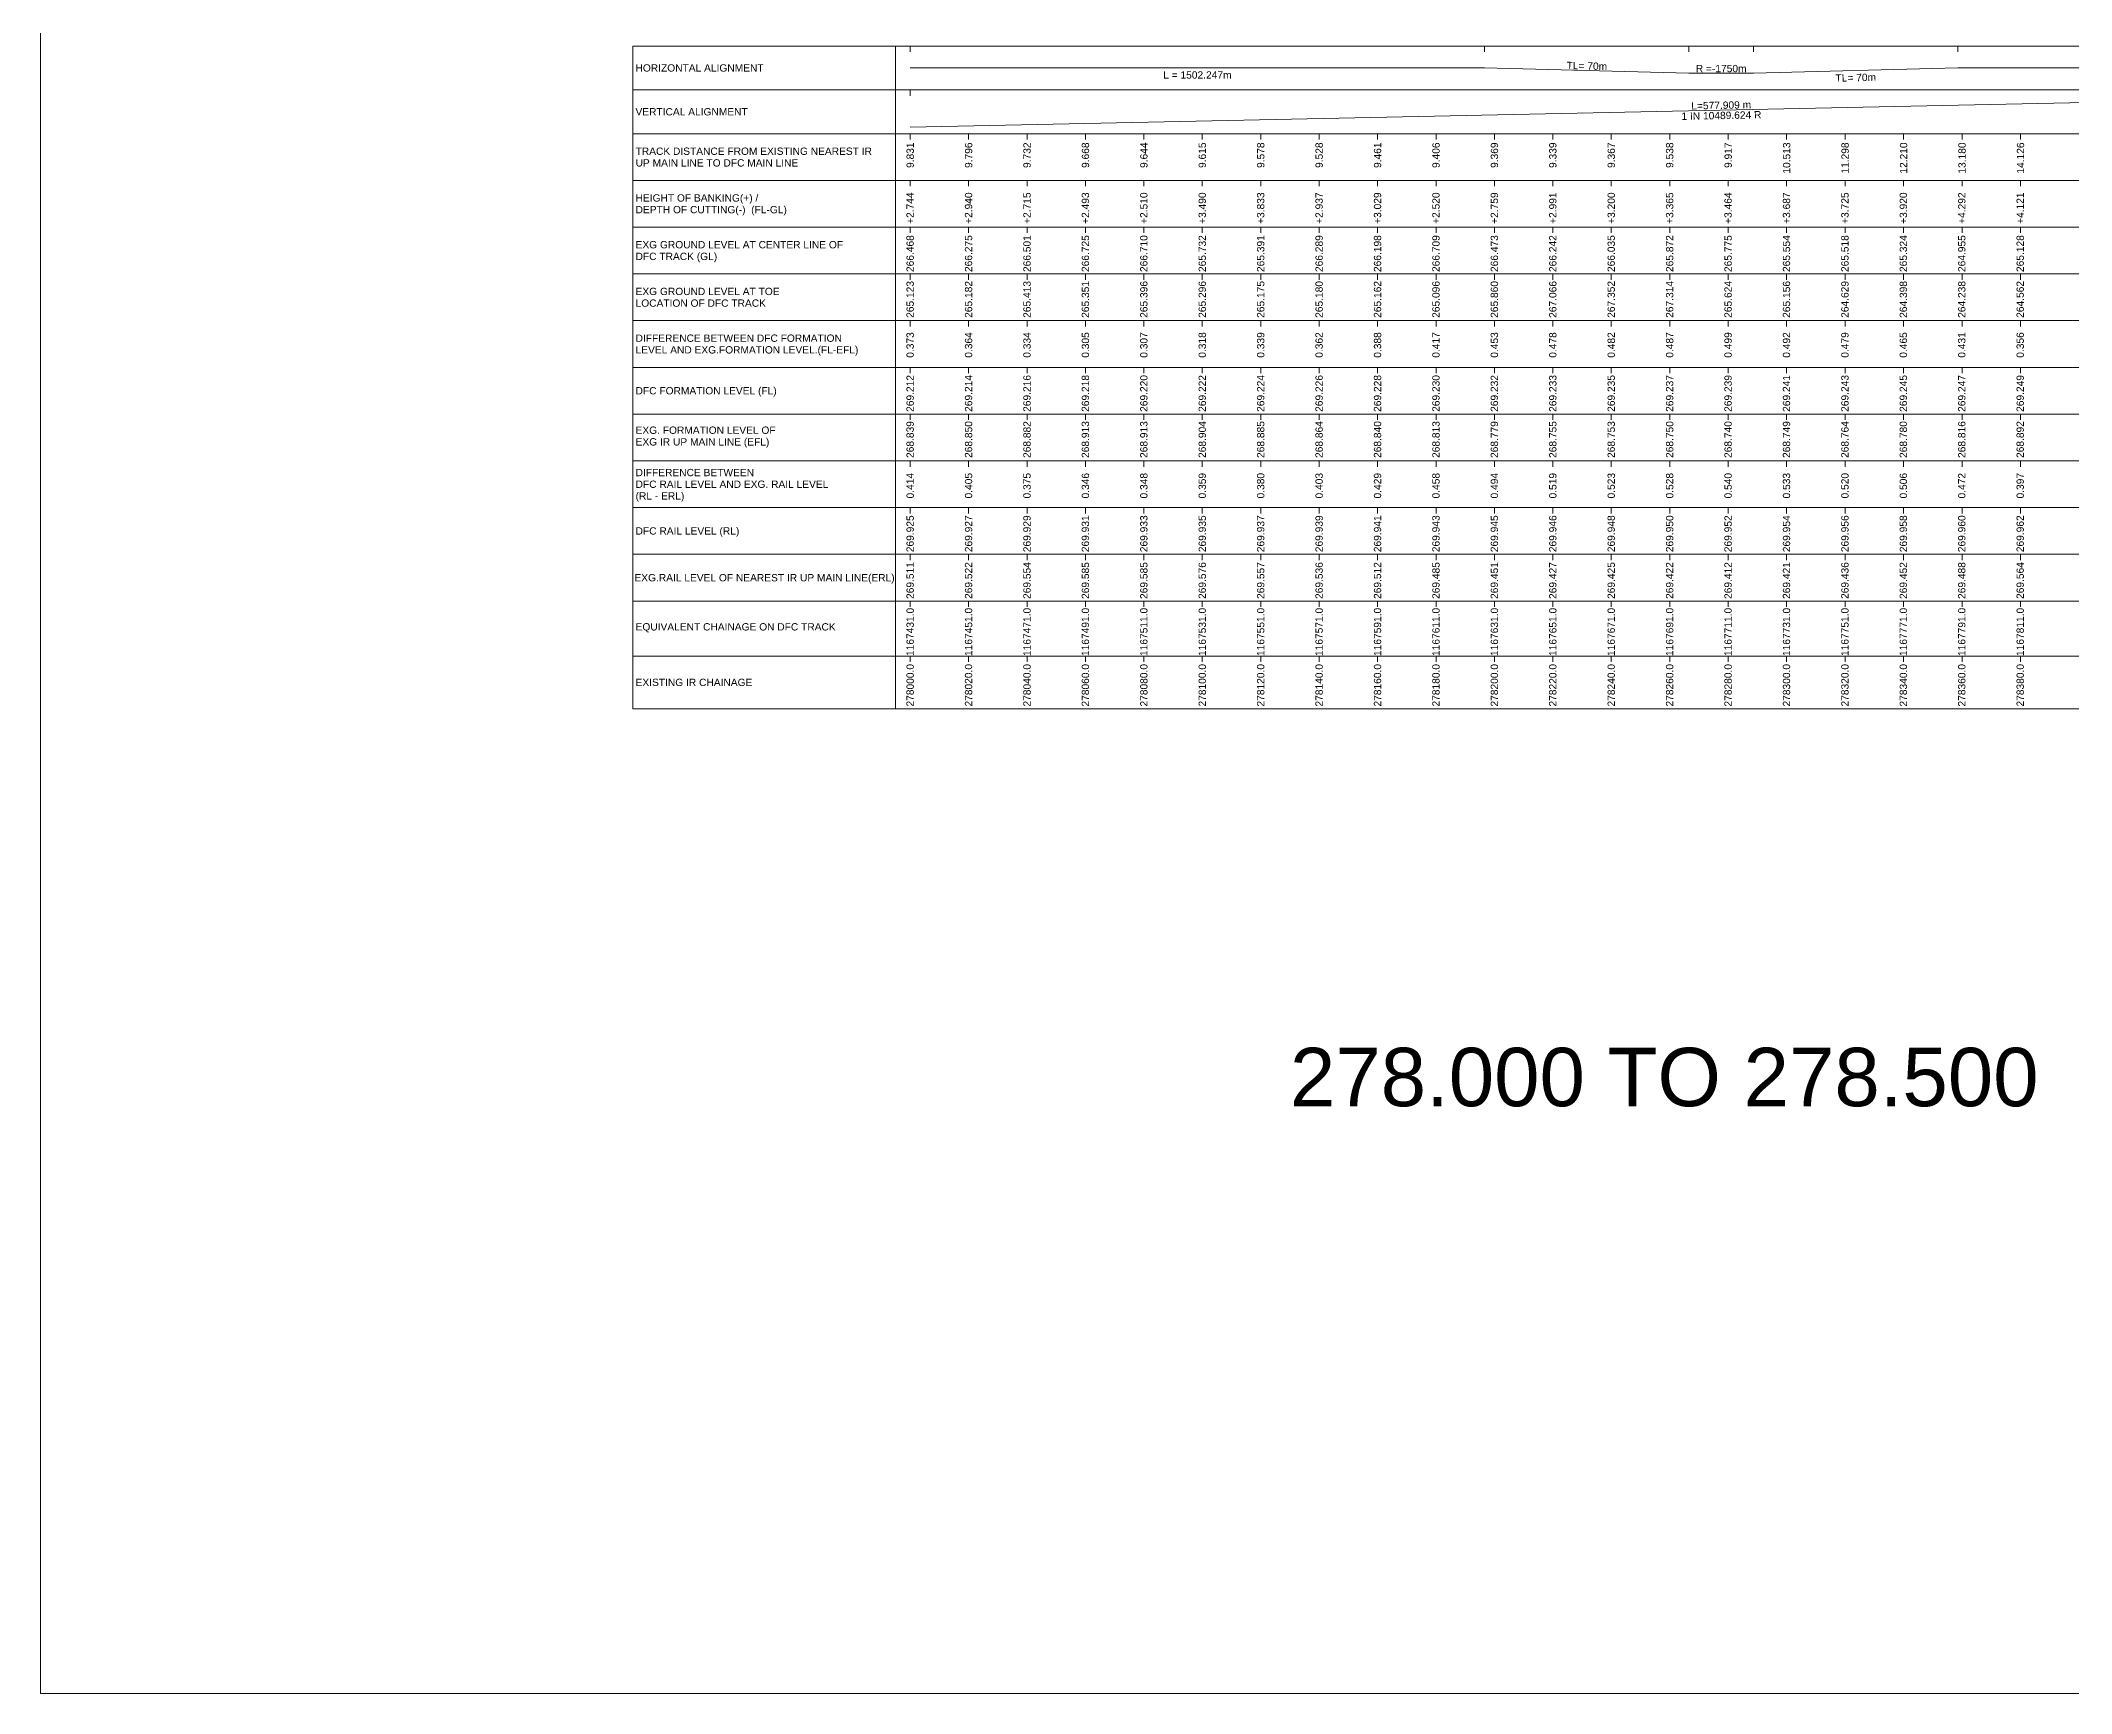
# Model space of a CAD drawing. Header units: feet. Extents: x -298 to 9968, y -12569 to -11656.
# Drawn here: x -298 to 398, y -12569 to -12003 of the extents above; entities that cross this region are included whole.
import ezdxf
from ezdxf.enums import TextEntityAlignment as Align

# ---------------------------------------------------------------- set-up
doc = ezdxf.new("R2010")
doc.units = ezdxf.units.FT
doc.header["$MEASUREMENT"] = 0
doc.layers.get('0').update_dxf_attribs({"lineweight": 0})
for name, color, linetype, lineweight in [('LS CUT FILL', 10, 'Continuous', 0), ('LS DIFF. EXG.RL & PRO. RL', 10, 'Continuous', 0), ('LS DIFF. PFL & EFL', 10, 'Continuous', 0), ('LS EXG GL', 7, 'Continuous', 0), ('LS EXG GL AT PRO TOE', 7, 'Continuous', 0), ('LS EXG IR CH', 7, 'Continuous', 0), ('LS EXG RL', 7, 'Continuous', 0), ('LS EXG. FL', 7, 'Continuous', 0), ('LS EXG. GL', 7, 'Continuous', 0), ('LS EXG. GL AT PRO. TOE', 7, 'Continuous', 0), ('LS EXG. IR CH', 7, 'Continuous', 0), ('LS EXG. RL', 7, 'Continuous', 0), ('LS FRAME', 7, 'Continuous', 0), ('LS PFL-EFL', 10, 'Continuous', 0), ('LS PRL-ERL', 10, 'Continuous', 0), ('LS PRO DFCC CHAINAGE', 10, 'Continuous', 0), ('LS PRO FL', 10, 'Continuous', 0), ('LS PRO RAIL LEVEL', 10, 'Continuous', 0), ('LS PRO. CUT & FILL', 10, 'Continuous', 0), ('LS PRO. DFCC CH', 10, 'Continuous', 0), ('LS PRO. FL', 10, 'Continuous', 0), ('LS PRO. RL', 10, 'Continuous', 0), ('LS TICKS', 7, 'Continuous', 0), ('LS TRACK CENTER', 10, 'Continuous', 0), ("LS TRACK CENTER's", 10, 'Continuous', 0)]:
    doc.layers.add(name, color=color, linetype=linetype, lineweight=lineweight)
for name, color, linetype in [('LS HORIZONTAL ALIGNMENT', 10, 'Continuous'), ('LS VERTICAL ALIGNMENT', 10, 'Continuous'), ('ref text', 3, 'Continuous')]:
    doc.layers.add(name, color=color, linetype=linetype)
doc.styles.get("Standard").update_dxf_attribs({"font": 'arial.ttf'})
doc.styles.add('Style-Arial', font='arial.ttf')

msp = doc.modelspace()

# ---------------------------------------------------------------- linework, layer by layer
msp.add_lwpolyline([(-95, -12005), (-5, -12005)])
at = {"layer": 'LS FRAME'}
for points in [[(-5, -12231.84), (-95, -12231.84), (-95, -12005)], [(-5, -12020), (-95, -12020)], [(-5, -12035), (-95, -12035)], [(-5, -12051), (-95, -12051)], [(-95, -12051), (-5, -12051)], [(-5, -12067), (-95, -12067)], [(-95, -12067), (-5, -12067)], [(-5, -12083), (-95, -12083)], [(-95, -12083), (-5, -12083)], [(-5, -12099), (-95, -12099)], [(-5, -12115), (-95, -12115)], [(-95, -12115), (-5, -12115)], [(-5, -12131), (-95, -12131)], [(-95, -12131), (-5, -12131)], [(-5, -12147), (-95, -12147)], [(-95, -12147), (-5, -12147)], [(-5, -12163), (-95, -12163)], [(-95, -12163), (-5, -12163)], [(-5, -12179), (-95, -12179)], [(-5, -12195), (-95, -12195)], [(-5, -12213.84), (-95, -12213.84)]]:
    msp.add_lwpolyline(points, dxfattribs=at)
at = {"layer": 'LS FRAME', "color": 7, "linetype": 'Continuous', "lineweight": 0, "flags": 128}
for points in [[(-5, -12020), (505.22, -12020), (505.22, -12005), (-5, -12005), (-5, -12020)], [(-5, -12035), (505.22, -12035), (505.22, -12020), (-5, -12020), (-5, -12035)], [(-5, -12051), (505.22, -12051), (505.22, -12035), (-5, -12035), (-5, -12051)], [(-5, -12067), (505.22, -12067), (505.22, -12051), (-5, -12051), (-5, -12067)], [(-5, -12083), (505.22, -12083), (505.22, -12067), (-5, -12067), (-5, -12083)], [(-5, -12099), (505.22, -12099), (505.22, -12083), (-5, -12083), (-5, -12099)], [(-5, -12115), (505.22, -12115), (505.22, -12099), (-5, -12099), (-5, -12115)], [(-5, -12131), (505.22, -12131), (505.22, -12115), (-5, -12115), (-5, -12131)], [(-5, -12147), (505.22, -12147), (505.22, -12131), (-5, -12131), (-5, -12147)], [(-5, -12163), (505.22, -12163), (505.22, -12147), (-5, -12147), (-5, -12163)], [(-5, -12179), (505.22, -12179), (505.22, -12163), (-5, -12163), (-5, -12179)], [(-5, -12195), (505.22, -12195), (505.22, -12179), (-5, -12179), (-5, -12195)], [(-5, -12213.84), (505.22, -12213.84), (505.22, -12195), (-5, -12195), (-5, -12213)], [(-5, -12231.84), (505.22, -12231.84), (505.22, -12213.84), (-5, -12213.84), (-5, -12231.84)]]:
    msp.add_lwpolyline(points, close=True, dxfattribs=at)
at = {"layer": 'LS FRAME', "color": 7, "linetype": 'Continuous', "lineweight": 0}
msp.add_3dface([(-5, -12099), (-85, -12099), (-85, -12099)], dxfattribs=at)
at = {"layer": 'LS HORIZONTAL ALIGNMENT', "color": 1, "lineweight": 0, "flags": 128}
msp.add_lwpolyline([(0, -12012.5), (196.59, -12012.5), (196.59, -12012.5), (266.59, -12014.3), (266.59, -12014.3), (288.64, -12014.3), (288.64, -12014.3), (358.64, -12012.5), (358.64, -12012.5), (500.19, -12012.5)], dxfattribs=at)
at = {"layer": 'LS TICKS', "color": 7, "linetype": 'Continuous', "lineweight": 0, "flags": 128}
for points in [[(0, -12007), (0, -12005)], [(196.59, -12007), (196.59, -12005)], [(266.59, -12007), (266.59, -12005)], [(288.64, -12007), (288.64, -12005)], [(358.64, -12007), (358.64, -12005)], [(0, -12022), (0, -12020)], [(0, -12037), (0, -12035)], [(20, -12037), (20, -12035)], [(39.99, -12037), (39.99, -12035)], [(60, -12037), (60, -12035)], [(80, -12037), (80, -12035)], [(100, -12037), (100, -12035)], [(120, -12037), (120, -12035)], [(139.99, -12037), (139.99, -12035)], [(159.99, -12037), (159.99, -12035)], [(180, -12037), (180, -12035)], [(200, -12037), (200, -12035)], [(219.99, -12037), (219.99, -12035)], [(239.99, -12037), (239.99, -12035)], [(259.99, -12037), (259.99, -12035)], [(280.01, -12037), (280.01, -12035)], [(300.02, -12037), (300.02, -12035)], [(320.04, -12037), (320.04, -12035)], [(340.06, -12037), (340.06, -12035)], [(360.07, -12037), (360.07, -12035)], [(380.09, -12037), (380.09, -12035)], [(0, -12053), (0, -12051)], [(20, -12053), (20, -12051)], [(39.99, -12053), (39.99, -12051)], [(60, -12053), (60, -12051)], [(80, -12053), (80, -12051)], [(100, -12053), (100, -12051)], [(120, -12053), (120, -12051)], [(139.99, -12053), (139.99, -12051)], [(159.99, -12053), (159.99, -12051)], [(180, -12053), (180, -12051)], [(200, -12053), (200, -12051)], [(219.99, -12053), (219.99, -12051)], [(239.99, -12053), (239.99, -12051)], [(259.99, -12053), (259.99, -12051)], [(280.01, -12053), (280.01, -12051)], [(300.02, -12053), (300.02, -12051)], [(320.04, -12053), (320.04, -12051)], [(340.06, -12053), (340.06, -12051)], [(360.07, -12053), (360.07, -12051)], [(380.09, -12053), (380.09, -12051)], [(0, -12069), (0, -12067)], [(20, -12069), (20, -12067)], [(39.99, -12069), (39.99, -12067)], [(60, -12069), (60, -12067)], [(80, -12069), (80, -12067)], [(100, -12069), (100, -12067)], [(120, -12069), (120, -12067)], [(139.99, -12069), (139.99, -12067)], [(159.99, -12069), (159.99, -12067)], [(180, -12069), (180, -12067)], [(200, -12069), (200, -12067)], [(219.99, -12069), (219.99, -12067)], [(239.99, -12069), (239.99, -12067)], [(259.99, -12069), (259.99, -12067)], [(280.01, -12069), (280.01, -12067)], [(300.02, -12069), (300.02, -12067)], [(320.04, -12069), (320.04, -12067)], [(340.06, -12069), (340.06, -12067)], [(360.07, -12069), (360.07, -12067)], [(380.09, -12069), (380.09, -12067)], [(0, -12085), (0, -12083)], [(20, -12085), (20, -12083)], [(39.99, -12085), (39.99, -12083)], [(60, -12085), (60, -12083)], [(80, -12085), (80, -12083)], [(100, -12085), (100, -12083)], [(120, -12085), (120, -12083)], [(139.99, -12085), (139.99, -12083)], [(159.99, -12085), (159.99, -12083)], [(180, -12085), (180, -12083)], [(200, -12085), (200, -12083)], [(219.99, -12085), (219.99, -12083)], [(239.99, -12085), (239.99, -12083)], [(259.99, -12085), (259.99, -12083)], [(280.01, -12085), (280.01, -12083)], [(300.02, -12085), (300.02, -12083)], [(320.04, -12085), (320.04, -12083)], [(340.06, -12085), (340.06, -12083)], [(360.07, -12085), (360.07, -12083)], [(380.09, -12085), (380.09, -12083)], [(0, -12101), (0, -12099)], [(20, -12101), (20, -12099)], [(39.99, -12101), (39.99, -12099)], [(60, -12101), (60, -12099)], [(80, -12101), (80, -12099)], [(100, -12101), (100, -12099)], [(120, -12101), (120, -12099)], [(139.99, -12101), (139.99, -12099)], [(159.99, -12101), (159.99, -12099)], [(180, -12101), (180, -12099)], [(200, -12101), (200, -12099)], [(219.99, -12101), (219.99, -12099)], [(239.99, -12101), (239.99, -12099)], [(259.99, -12101), (259.99, -12099)], [(280.01, -12101), (280.01, -12099)], [(300.02, -12101), (300.02, -12099)], [(320.04, -12101), (320.04, -12099)], [(340.06, -12101), (340.06, -12099)], [(360.07, -12101), (360.07, -12099)], [(380.09, -12101), (380.09, -12099)], [(0, -12117), (0, -12115)], [(20, -12117), (20, -12115)], [(39.99, -12117), (39.99, -12115)], [(60, -12117), (60, -12115)], [(80, -12117), (80, -12115)], [(100, -12117), (100, -12115)], [(120, -12117), (120, -12115)], [(139.99, -12117), (139.99, -12115)], [(159.99, -12117), (159.99, -12115)], [(180, -12117), (180, -12115)], [(200, -12117), (200, -12115)], [(219.99, -12117), (219.99, -12115)], [(239.99, -12117), (239.99, -12115)], [(259.99, -12117), (259.99, -12115)], [(280.01, -12117), (280.01, -12115)], [(300.02, -12117), (300.02, -12115)], [(320.04, -12117), (320.04, -12115)], [(340.06, -12117), (340.06, -12115)], [(360.07, -12117), (360.07, -12115)], [(380.09, -12117), (380.09, -12115)], [(0, -12133), (0, -12131)], [(20, -12133), (20, -12131)], [(39.99, -12133), (39.99, -12131)], [(60, -12133), (60, -12131)], [(80, -12133), (80, -12131)], [(100, -12133), (100, -12131)], [(120, -12133), (120, -12131)], [(139.99, -12133), (139.99, -12131)], [(159.99, -12133), (159.99, -12131)], [(180, -12133), (180, -12131)], [(200, -12133), (200, -12131)], [(219.99, -12133), (219.99, -12131)], [(239.99, -12133), (239.99, -12131)], [(259.99, -12133), (259.99, -12131)], [(280.01, -12133), (280.01, -12131)], [(300.02, -12133), (300.02, -12131)], [(320.04, -12133), (320.04, -12131)], [(340.06, -12133), (340.06, -12131)], [(360.07, -12133), (360.07, -12131)], [(380.09, -12133), (380.09, -12131)], [(0, -12149), (0, -12147)], [(20, -12149), (20, -12147)], [(39.99, -12149), (39.99, -12147)], [(60, -12149), (60, -12147)], [(80, -12149), (80, -12147)], [(100, -12149), (100, -12147)], [(120, -12149), (120, -12147)], [(139.99, -12149), (139.99, -12147)], [(159.99, -12149), (159.99, -12147)], [(180, -12149), (180, -12147)], [(200, -12149), (200, -12147)], [(219.99, -12149), (219.99, -12147)], [(239.99, -12149), (239.99, -12147)], [(259.99, -12149), (259.99, -12147)], [(280.01, -12149), (280.01, -12147)], [(300.02, -12149), (300.02, -12147)], [(320.04, -12149), (320.04, -12147)], [(340.06, -12149), (340.06, -12147)], [(360.07, -12149), (360.07, -12147)], [(380.09, -12149), (380.09, -12147)], [(0, -12165), (0, -12163)], [(20, -12165), (20, -12163)], [(39.99, -12165), (39.99, -12163)], [(60, -12165), (60, -12163)], [(80, -12165), (80, -12163)], [(100, -12165), (100, -12163)], [(120, -12165), (120, -12163)], [(139.99, -12165), (139.99, -12163)], [(159.99, -12165), (159.99, -12163)], [(180, -12165), (180, -12163)], [(200, -12165), (200, -12163)], [(219.99, -12165), (219.99, -12163)], [(239.99, -12165), (239.99, -12163)], [(259.99, -12165), (259.99, -12163)], [(280.01, -12165), (280.01, -12163)], [(300.02, -12165), (300.02, -12163)], [(320.04, -12165), (320.04, -12163)], [(340.06, -12165), (340.06, -12163)], [(360.07, -12165), (360.07, -12163)], [(380.09, -12165), (380.09, -12163)], [(0, -12181), (0, -12179)], [(20, -12181), (20, -12179)], [(39.99, -12181), (39.99, -12179)], [(60, -12181), (60, -12179)], [(80, -12181), (80, -12179)], [(100, -12181), (100, -12179)], [(120, -12181), (120, -12179)], [(139.99, -12181), (139.99, -12179)], [(159.99, -12181), (159.99, -12179)], [(180, -12181), (180, -12179)], [(200, -12181), (200, -12179)], [(219.99, -12181), (219.99, -12179)], [(239.99, -12181), (239.99, -12179)], [(259.99, -12181), (259.99, -12179)], [(280.01, -12181), (280.01, -12179)], [(300.02, -12181), (300.02, -12179)], [(320.04, -12181), (320.04, -12179)], [(340.06, -12181), (340.06, -12179)], [(360.07, -12181), (360.07, -12179)], [(380.09, -12181), (380.09, -12179)], [(0, -12197), (0, -12195)], [(20, -12197), (20, -12195)], [(39.99, -12197), (39.99, -12195)], [(60, -12197), (60, -12195)], [(80, -12197), (80, -12195)], [(100, -12197), (100, -12195)], [(120, -12197), (120, -12195)], [(139.99, -12197), (139.99, -12195)], [(159.99, -12197), (159.99, -12195)], [(180, -12197), (180, -12195)], [(200, -12197), (200, -12195)], [(219.99, -12197), (219.99, -12195)], [(239.99, -12197), (239.99, -12195)], [(259.99, -12197), (259.99, -12195)], [(280.01, -12197), (280.01, -12195)], [(300.02, -12197), (300.02, -12195)], [(320.04, -12197), (320.04, -12195)], [(340.06, -12197), (340.06, -12195)], [(360.07, -12197), (360.07, -12195)], [(380.09, -12197), (380.09, -12195)], [(0, -12215.84), (0, -12213.84)], [(20, -12215.84), (20, -12213.84)], [(39.99, -12215.84), (39.99, -12213.84)], [(60, -12215.84), (60, -12213.84)], [(80, -12215.84), (80, -12213.84)], [(100, -12215.84), (100, -12213.84)], [(120, -12215.84), (120, -12213.84)], [(139.99, -12215.84), (139.99, -12213.84)], [(159.99, -12215.84), (159.99, -12213.84)], [(180, -12215.84), (180, -12213.84)], [(200, -12215.84), (200, -12213.84)], [(219.99, -12215.84), (219.99, -12213.84)], [(239.99, -12215.84), (239.99, -12213.84)], [(259.99, -12215.84), (259.99, -12213.84)], [(280.01, -12215.84), (280.01, -12213.84)], [(300.02, -12215.84), (300.02, -12213.84)], [(320.04, -12215.84), (320.04, -12213.84)], [(340.06, -12215.84), (340.06, -12213.84)], [(360.07, -12215.84), (360.07, -12213.84)], [(380.09, -12215.84), (380.09, -12213.84)]]:
    msp.add_lwpolyline(points, dxfattribs=at)
at = {"layer": 'LS VERTICAL ALIGNMENT', "color": 1, "linetype": 'Continuous', "lineweight": 0, "flags": 128}
msp.add_lwpolyline([(0, -12032.75), (500.19, -12022.25)], dxfattribs=at)

# ---------------------------------------------------------------- texts
at = {"layer": 'LS CUT FILL'}
for s, p in [('+2.744', (1.23, -12065.88)), ('+2.940', (21.23, -12065.88)), ('+2.715', (41.23, -12065.88)), ('+2.493', (61.23, -12065.88)), ('+2.510', (81.23, -12065.88)), ('+3.490', (101.23, -12065.88)), ('+3.833', (121.23, -12065.88)), ('+2.937', (141.23, -12065.88)), ('+3.029', (161.23, -12065.88)), ('+2.520', (181.23, -12065.88)), ('+2.759', (201.23, -12065.88)), ('+2.991', (221.23, -12065.88)), ('+3.200', (241.23, -12065.88)), ('+3.365', (261.23, -12065.88)), ('+3.464', (281.23, -12065.88)), ('+3.687', (301.23, -12065.88)), ('+3.725', (321.23, -12065.88)), ('+3.920', (341.23, -12065.88)), ('+4.292', (361.23, -12065.88)), ('+4.121', (381.23, -12065.88))]:
    msp.add_text(s, height=2.5, rotation=90, dxfattribs=at).set_placement(p)
at = {"layer": 'LS DIFF. EXG.RL & PRO. RL', "color": 10, "style": 'Style-Arial'}
for s, p in [('DIFFERENCE BETWEEN ', (-94, -12151)), ('(RL - ERL)', (-94, -12159)), ('DFC RAIL LEVEL AND EXG. RAIL LEVEL ', (-94, -12155))]:
    msp.add_text(s, height=2.5, rotation=0.00003, dxfattribs=at).set_placement(p, align=Align.MIDDLE_LEFT)
at = {"layer": 'LS DIFF. PFL & EFL', "color": 10, "style": 'Style-Arial'}
for s, p in [('DIFFERENCE BETWEEN DFC FORMATION ', (-94, -12105)), ('LEVEL AND EXG.FORMATION LEVEL.(FL-EFL)', (-94, -12109))]:
    msp.add_text(s, height=2.5, rotation=0.00003, dxfattribs=at).set_placement(p, align=Align.MIDDLE_LEFT)
at = {"layer": 'LS EXG GL', "style": 'Style-Arial'}
for s, p in [('266.468', (1.23, -12082.37)), ('266.275', (21.23, -12082.37)), ('266.501', (41.23, -12082.37)), ('266.725', (61.23, -12082.37)), ('266.710', (81.23, -12082.37)), ('265.732', (101.23, -12082.37)), ('265.391', (121.23, -12082.37)), ('266.289', (141.23, -12082.37)), ('266.198', (161.23, -12082.37)), ('266.709', (181.23, -12082.37)), ('266.473', (201.23, -12082.37)), ('266.242', (221.23, -12082.37)), ('266.035', (241.23, -12082.37)), ('265.872', (261.23, -12082.37)), ('265.775', (281.23, -12082.37)), ('265.554', (301.23, -12082.37)), ('265.518', (321.23, -12082.37)), ('265.324', (341.23, -12082.37)), ('264.955', (361.23, -12082.37)), ('265.128', (381.23, -12082.37))]:
    msp.add_text(s, height=2.5, rotation=90, dxfattribs=at).set_placement(p)
at = {"layer": 'LS EXG GL AT PRO TOE', "color": 7, "style": 'Style-Arial'}
for s, p in [('EXG GROUND LEVEL AT TOE', (-94, -12089)), ('LOCATION OF DFC TRACK', (-94, -12093))]:
    msp.add_text(s, height=2.5, rotation=0.00003, dxfattribs=at).set_placement(p, align=Align.MIDDLE_LEFT)
at = {"layer": 'LS EXG IR CH', "lineweight": 0, "style": 'Style-Arial'}
for s, p in [('278000.0', (-0.02, -12216.54)), ('278020.0', (19.98, -12216.54)), ('278040.0', (39.98, -12216.54)), ('278060.0', (59.98, -12216.54)), ('278080.0', (79.98, -12216.54)), ('278100.0', (99.98, -12216.54)), ('278120.0', (119.98, -12216.54)), ('278140.0', (139.98, -12216.54)), ('278160.0', (159.98, -12216.54)), ('278180.0', (179.98, -12216.54)), ('278200.0', (199.98, -12216.54)), ('278220.0', (219.98, -12216.54)), ('278240.0', (239.98, -12216.54)), ('278260.0', (259.98, -12216.54)), ('278280.0', (279.98, -12216.54)), ('278300.0', (299.98, -12216.54)), ('278320.0', (319.98, -12216.54)), ('278340.0', (339.98, -12216.54)), ('278360.0', (359.98, -12216.54)), ('278380.0', (379.98, -12216.54))]:
    msp.add_text(s, height=2.5, rotation=90, dxfattribs=at).set_placement(p, align=Align.MIDDLE_RIGHT)
at = {"layer": 'LS EXG RL', "style": 'Style-Arial'}
for s, p in [('269.511', (1.23, -12194.29)), ('269.522', (21.23, -12194.29)), ('269.554', (41.23, -12194.29)), ('269.585', (61.23, -12194.29)), ('269.585', (81.23, -12194.29)), ('269.576', (101.23, -12194.29)), ('269.557', (121.23, -12194.29)), ('269.536', (141.23, -12194.29)), ('269.512', (161.23, -12194.29)), ('269.485', (181.23, -12194.29)), ('269.451', (201.23, -12194.29)), ('269.427', (221.23, -12194.29)), ('269.425', (241.23, -12194.29)), ('269.422', (261.23, -12194.29)), ('269.412', (281.23, -12194.29)), ('269.421', (301.23, -12194.29)), ('269.436', (321.23, -12194.29)), ('269.452', (341.23, -12194.29)), ('269.488', (361.23, -12194.29)), ('269.564', (381.23, -12194.29))]:
    msp.add_text(s, height=2.5, rotation=90, dxfattribs=at).set_placement(p)
at = {"layer": 'LS EXG. FL', "style": 'Style-Arial'}
for s, p in [('EXG. FORMATION LEVEL OF', (-94, -12136.5)), ('EXG IR UP MAIN LINE (EFL)', (-94, -12140.5))]:
    msp.add_text(s, height=2.5, rotation=0.00003, dxfattribs=at).set_placement(p, align=Align.MIDDLE_LEFT)
for s, p in [('268.839', (1.23, -12146.02)), ('268.850', (21.23, -12146.02)), ('268.882', (41.23, -12146.02)), ('268.913', (61.23, -12146.02)), ('268.913', (81.23, -12146.02)), ('268.904', (101.23, -12146.02)), ('268.885', (121.23, -12146.02)), ('268.864', (141.23, -12146.02)), ('268.840', (161.23, -12146.02)), ('268.813', (181.23, -12146.02)), ('268.779', (201.23, -12146.02)), ('268.755', (221.23, -12146.02)), ('268.753', (241.23, -12146.02)), ('268.750', (261.23, -12146.02)), ('268.740', (281.23, -12146.02)), ('268.749', (301.23, -12146.02)), ('268.764', (321.23, -12146.02)), ('268.780', (341.23, -12146.02)), ('268.816', (361.23, -12146.02)), ('268.892', (381.23, -12146.02))]:
    msp.add_text(s, height=2.5, rotation=90, dxfattribs=at).set_placement(p)
at = {"layer": 'LS EXG. GL', "color": 7, "style": 'Style-Arial'}
for s, p in [('EXG GROUND LEVEL AT CENTER LINE OF ', (-94, -12073)), ('DFC TRACK (GL)', (-94, -12077))]:
    msp.add_text(s, height=2.5, rotation=0.00003, dxfattribs=at).set_placement(p, align=Align.MIDDLE_LEFT)
at = {"layer": 'LS EXG. GL AT PRO. TOE', "style": 'Style-Arial'}
for s, p in [('265.123', (1.23, -12098.05)), ('265.182', (21.23, -12098.05)), ('265.413', (41.23, -12098.05)), ('265.351', (61.23, -12098.05)), ('265.396', (81.23, -12098.05)), ('265.296', (101.23, -12098.05)), ('265.175', (121.23, -12098.05)), ('265.180', (141.23, -12098.05)), ('265.162', (161.23, -12098.05)), ('265.096', (181.23, -12098.05)), ('265.860', (201.23, -12098.05)), ('267.066', (221.23, -12098.05)), ('267.352', (241.23, -12098.05)), ('267.314', (261.23, -12098.05)), ('265.624', (281.23, -12098.05)), ('265.156', (301.23, -12098.05)), ('264.629', (321.23, -12098.05)), ('264.398', (341.23, -12098.05)), ('264.238', (361.23, -12098.05)), ('264.562', (381.23, -12098.05))]:
    msp.add_text(s, height=2.5, rotation=90, dxfattribs=at).set_placement(p)
at = {"layer": 'LS EXG. IR CH', "style": 'Style-Arial'}
msp.add_text('EXISTING IR CHAINAGE', height=2.5, rotation=0.00003, dxfattribs=at).set_placement((-94, -12222.84), align=Align.MIDDLE_LEFT)
at = {"layer": 'LS EXG. RL', "style": 'Style-Arial'}
msp.add_text('EXG.RAIL LEVEL OF NEAREST IR UP MAIN LINE(ERL)', height=2.5, rotation=0.00003, dxfattribs=at).set_placement((-94.39, -12187), align=Align.MIDDLE_LEFT)
at = {"layer": 'LS HORIZONTAL ALIGNMENT', "style": 'Style-Arial'}
msp.add_text('HORIZONTAL ALIGNMENT', height=2.5, rotation=0.00003, dxfattribs=at).set_placement((-94.03, -12012.5), align=Align.MIDDLE_LEFT)
at = {"layer": 'LS HORIZONTAL ALIGNMENT', "color": 1, "lineweight": 0, "char_height": 2.5, "attachment_point": 5, "line_spacing_factor": 0.6, "style": 'Style-Arial'}
for insert, rotation in [((231.65, -12011.82), 358.527), ((323.69, -12015.82), 1.473)]:
    msp.add_mtext('TL= 70m', dxfattribs=dict(at, insert=insert, rotation=rotation))
for s, insert in [('R =-1750m', (277.62, -12012.72)), ('L = 1502.247m', (98.3, -12014.92))]:
    msp.add_mtext(s, dxfattribs=dict(at, insert=insert))
at = {"layer": 'LS PFL-EFL', "style": 'Style-Arial'}
for s, p in [('0.364', (21.23, -12111.71)), ('0.334', (41.23, -12111.71)), ('0.373', (1.23, -12111.71)), ('0.305', (61.23, -12111.71)), ('0.307', (81.23, -12111.71)), ('0.318', (101.23, -12111.71)), ('0.339', (121.23, -12111.71)), ('0.362', (141.23, -12111.71)), ('0.388', (161.23, -12111.71)), ('0.417', (181.23, -12111.71)), ('0.453', (201.23, -12111.71)), ('0.478', (221.23, -12111.71)), ('0.482', (241.23, -12111.71)), ('0.487', (261.23, -12111.71)), ('0.499', (281.23, -12111.71)), ('0.492', (301.23, -12111.71)), ('0.479', (321.23, -12111.71)), ('0.465', (341.23, -12111.71)), ('0.431', (361.23, -12111.71)), ('0.356', (381.23, -12111.71))]:
    msp.add_text(s, height=2.5, rotation=90, dxfattribs=at).set_placement(p)
at = {"layer": 'LS PRL-ERL', "style": 'Style-Arial'}
for s, p in [('0.414', (1.23, -12159.88)), ('0.405', (21.23, -12159.88)), ('0.375', (41.23, -12159.88)), ('0.346', (61.23, -12159.88)), ('0.348', (81.23, -12159.88)), ('0.359', (101.23, -12159.88)), ('0.380', (121.23, -12159.88)), ('0.403', (141.23, -12159.88)), ('0.429', (161.23, -12159.88)), ('0.458', (181.23, -12159.88)), ('0.494', (201.23, -12159.88)), ('0.519', (221.23, -12159.88)), ('0.523', (241.23, -12159.88)), ('0.528', (261.23, -12159.88)), ('0.540', (281.23, -12159.88)), ('0.533', (301.23, -12159.88)), ('0.520', (321.23, -12159.88)), ('0.506', (341.23, -12159.88)), ('0.472', (361.23, -12159.88)), ('0.397', (381.23, -12159.88))]:
    msp.add_text(s, height=2.5, rotation=90, dxfattribs=at).set_placement(p)
at = {"layer": 'LS PRO DFCC CHAINAGE', "style": 'Style-Arial'}
for s, p in [('1167431.0', (1.23, -12213.82)), ('1167451.0', (21.23, -12213.82)), ('1167471.0', (41.23, -12213.82)), ('1167491.0', (61.23, -12213.82)), ('1167511.0', (81.23, -12213.82)), ('1167531.0', (101.23, -12213.82)), ('1167551.0', (121.23, -12213.82)), ('1167571.0', (141.23, -12213.82)), ('1167591.0', (161.23, -12213.82)), ('1167611.0', (181.23, -12213.82)), ('1167631.0', (201.23, -12213.82)), ('1167651.0', (221.23, -12213.82)), ('1167671.0', (241.23, -12213.82)), ('1167691.0', (261.23, -12213.82)), ('1167711.0', (281.23, -12213.82)), ('1167731.0', (301.23, -12213.82)), ('1167751.0', (321.23, -12213.82)), ('1167771.0', (341.23, -12213.82)), ('1167791.0', (361.23, -12213.82)), ('1167811.0', (381.23, -12213.82))]:
    msp.add_text(s, height=2.5, rotation=90, dxfattribs=at).set_placement(p)
at = {"layer": 'LS PRO FL'}
for s, p in [('269.212', (1.23, -12130.24)), ('269.214', (21.23, -12130.24)), ('269.216', (41.23, -12130.24)), ('269.218', (61.23, -12130.24)), ('269.220', (81.23, -12130.24)), ('269.222', (101.23, -12130.24)), ('269.224', (121.23, -12130.24)), ('269.226', (141.23, -12130.24)), ('269.228', (161.23, -12130.24)), ('269.230', (181.23, -12130.24)), ('269.232', (201.23, -12130.24)), ('269.233', (221.23, -12130.24)), ('269.235', (241.23, -12130.24)), ('269.237', (261.23, -12130.24)), ('269.239', (281.23, -12130.24)), ('269.241', (301.23, -12130.24)), ('269.243', (321.23, -12130.24)), ('269.245', (341.23, -12130.24)), ('269.247', (361.23, -12130.24)), ('269.249', (381.23, -12130.24))]:
    msp.add_text(s, height=2.5, rotation=90, dxfattribs=at).set_placement(p)
at = {"layer": 'LS PRO RAIL LEVEL', "style": 'Style-Arial'}
for s, p in [('269.925', (1.23, -12178.27)), ('269.927', (21.23, -12178.27)), ('269.929', (41.23, -12178.27)), ('269.931', (61.23, -12178.27)), ('269.933', (81.23, -12178.27)), ('269.935', (101.23, -12178.27)), ('269.937', (121.23, -12178.27)), ('269.939', (141.23, -12178.27)), ('269.941', (161.23, -12178.27)), ('269.943', (181.23, -12178.27)), ('269.945', (201.23, -12178.27)), ('269.946', (221.23, -12178.27)), ('269.948', (241.23, -12178.27)), ('269.950', (261.23, -12178.27)), ('269.952', (281.23, -12178.27)), ('269.954', (301.23, -12178.27)), ('269.956', (321.23, -12178.27)), ('269.958', (341.23, -12178.27)), ('269.960', (361.23, -12178.27)), ('269.962', (381.23, -12178.27))]:
    msp.add_text(s, height=2.5, rotation=90, dxfattribs=at).set_placement(p)
at = {"layer": 'LS PRO. CUT & FILL', "color": 10, "style": 'Style-Arial'}
for s, p in [('HEIGHT OF BANKING(+) /', (-94, -12057)), ('DEPTH OF CUTTING(-)  (FL-GL)', (-94, -12061))]:
    msp.add_text(s, height=2.5, rotation=0.00003, dxfattribs=at).set_placement(p, align=Align.MIDDLE_LEFT)
at = {"layer": 'LS PRO. DFCC CH', "color": 10, "style": 'Style-Arial'}
msp.add_text('EQUIVALENT CHAINAGE ON DFC TRACK', height=2.5, rotation=0.00003, dxfattribs=at).set_placement((-94, -12203.82), align=Align.MIDDLE_LEFT)
at = {"layer": 'LS PRO. FL', "color": 10, "style": 'Style-Arial'}
msp.add_text('DFC FORMATION LEVEL (FL) ', height=2.5, rotation=0.00003, dxfattribs=at).set_placement((-94, -12123), align=Align.MIDDLE_LEFT)
at = {"layer": 'LS PRO. RL', "color": 10, "style": 'Style-Arial'}
msp.add_text('DFC RAIL LEVEL (RL)', height=2.5, rotation=0.00003, dxfattribs=at).set_placement((-94, -12171), align=Align.MIDDLE_LEFT)
at = {"layer": 'LS TRACK CENTER'}
for s, p in [('9.831', (0, -12038)), ('9.796', (20, -12038)), ('9.732', (39.99, -12038)), ('9.668', (60, -12038)), ('9.644', (80, -12038)), ('9.615', (100, -12038)), ('9.578', (120, -12038)), ('9.528', (139.99, -12038)), ('9.461', (159.99, -12038)), ('9.406', (180, -12038)), ('9.369', (200, -12038)), ('9.339', (219.99, -12038)), ('9.367', (239.99, -12038)), ('9.538', (259.99, -12038)), ('9.917', (280.01, -12038)), ('10.513', (300.02, -12038)), ('11.298', (320.04, -12038)), ('12.210', (340.06, -12038)), ('13.180', (360.07, -12038)), ('14.126', (380.09, -12038))]:
    msp.add_text(s, height=2.5, rotation=90, dxfattribs=at).set_placement(p, align=Align.MIDDLE_RIGHT)
at = {"layer": "LS TRACK CENTER's", "color": 10, "style": 'Style-Arial'}
for s, p in [('TRACK DISTANCE FROM EXISTING NEAREST IR ', (-94, -12041)), ('UP MAIN LINE TO DFC MAIN LINE', (-94, -12045))]:
    msp.add_text(s, height=2.5, rotation=0.00003, dxfattribs=at).set_placement(p, align=Align.MIDDLE_LEFT)
at = {"layer": 'LS VERTICAL ALIGNMENT', "style": 'Style-Arial'}
msp.add_text('VERTICAL ALIGNMENT', height=2.5, rotation=0.00003, dxfattribs=at).set_placement((-94.03, -12027.5), align=Align.MIDDLE_LEFT)
at = {"layer": 'LS VERTICAL ALIGNMENT', "color": 1, "lineweight": 0, "insert": (277.67, -12027.04), "char_height": 2.5, "attachment_point": 5, "rotation": 1.20258, "line_spacing_factor": 0.84, "style": 'Style-Arial'}
msp.add_mtext('L=577.909 m\\P1 IN 10489.624 R', dxfattribs=at)
at = {"layer": 'ref text', "color": 3, "insert": (130, -12368.22), "char_height": 20, "width": 256.3165, "attachment_point": 7, "bg_fill": 3, "box_fill_scale": 1.5, "bg_fill_color": 256, "bg_fill_transparency": 0}
msp.add_mtext('278.000 TO 278.500', dxfattribs=at)

# ---------------------------------------------------------------- next in the draw order: linework, layer by layer
msp.add_lwpolyline([(-297.68, -11655.51), (9968.22, -11655.51), (9968.22, -12568.93), (-297.68, -12568.93)], close=True)

doc.saveas('drawing.dxf')
